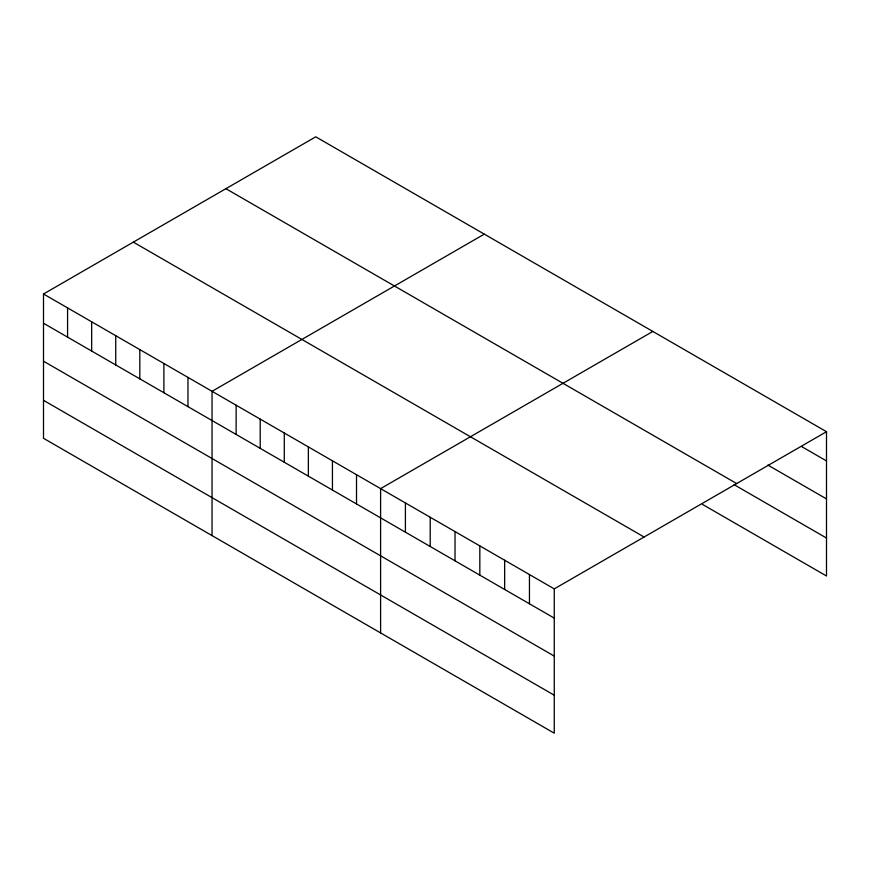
<?xml version="1.0" encoding="UTF-8"?>
<svg xmlns="http://www.w3.org/2000/svg" width="870" height="870" viewBox="0 0 870 870"><rect width="100%" height="100%" fill="white"/><g stroke="black" fill="none" stroke-linecap="round" stroke-linejoin="round"><path stroke-width="1.3" d="M43.5 293.995L554.255 588.881L554.255 733.182L43.5 438.295L43.5 293.995L315.745 136.818L826.5 431.705L826.5 576.005L702.46 504.382M484.296 234.128L212.052 391.315L212.052 535.605M652.848 331.437L380.603 488.625L380.603 632.914M554.255 588.881L826.5 431.705M801.694 446.614L826.5 460.937M767.862 465.058L826.5 498.912M225.906 188.692L736.662 483.568M734.03 484.644L826.5 538.03M133.338 242.132L644.094 537.007M43.5 323.238L554.255 618.113M43.5 361.202L554.255 656.089M43.5 400.33L554.255 695.206M529.449 574.559L529.449 603.791M504.643 560.236L504.643 589.468M479.827 545.914L479.827 575.146M455.021 531.592L455.021 560.824M430.215 517.269L430.215 546.501M405.409 502.947L405.409 532.179M356.515 474.715L356.515 503.958M332.438 460.817L332.438 490.049M308.361 446.919L308.361 476.151M284.283 433.021L284.283 462.253M260.206 419.112L260.206 448.344M236.129 405.213L236.129 434.445M187.974 377.406L187.974 406.638M163.897 363.508L163.897 392.74M139.809 349.609L139.809 378.841M115.732 335.7L115.732 364.943M91.654 321.802L91.654 351.034M67.577 307.904L67.577 337.136"/></g></svg>
